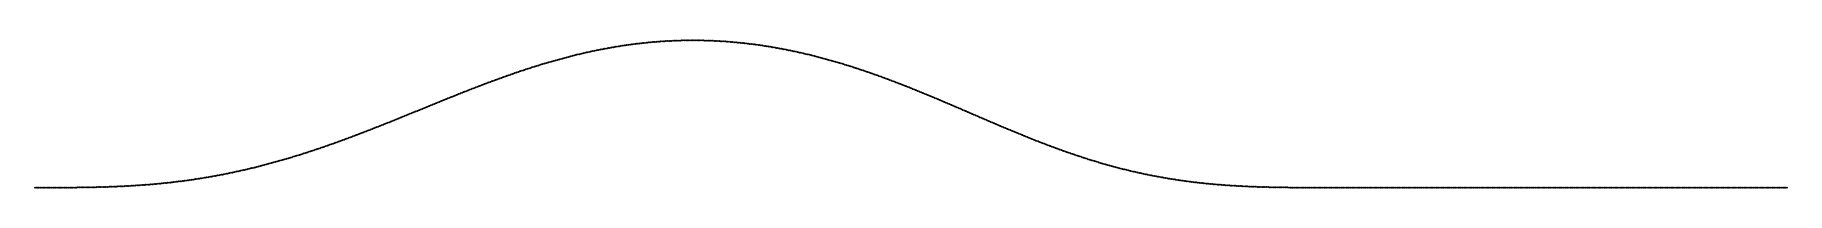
# Model space of a CAD drawing. Header units: metres. Extents: x 0 to 360, y 0 to 30.
import ezdxf

# ---------------------------------------------------------------- set-up
doc = ezdxf.new("R2010")
doc.units = ezdxf.units.M

msp = doc.modelspace()

# ---------------------------------------------------------------- linework, layer by layer
for p in [(118.75, 28.80734), (119, 28.84959), (119.25, 28.89122), (119.5, 28.93222), (119.75, 28.97259), (120, 29.01233), (120.25, 29.05143), (120.5, 29.08991), (120.75, 29.12775), (121, 29.16496), (121.25, 29.20152), (121.5, 29.23746), (121.75, 29.27275), (122, 29.3074), (122.25, 29.34142), (122.5, 29.37479), (122.75, 29.40752), (123, 29.43961), (123.25, 29.47105), (123.5, 29.50185), (123.75, 29.532), (124, 29.56151), (124.25, 29.59037), (124.5, 29.61858), (124.75, 29.64614), (125, 29.67305), (125.25, 29.69931), (125.5, 29.72493), (125.75, 29.74989), (126, 29.77419), (126.25, 29.79785), (126.5, 29.82085), (126.75, 29.8432), (127, 29.86489), (127.25, 29.88593), (127.5, 29.90631), (127.75, 29.92604), (128, 29.94511), (128.25, 29.96353), (128.5, 29.98128), (128.75, 29.99838), (129, 30.01482), (129.25, 30.03061), (129.5, 30.04573), (129.75, 30.0602), (130, 30.074), (130.25, 30.08715), (130.5, 30.09964), (130.75, 30.11146), (131, 30.12263), (131.25, 30.13314), (131.5, 30.14298), (131.75, 30.15217), (132, 30.16069), (132.25, 30.16855), (132.5, 30.17576), (132.75, 30.1823), (133, 30.18818), (133.25, 30.19339), (133.5, 30.19795), (133.75, 30.20184), (134, 30.20508), (134.25, 30.20765), (134.5, 30.20956), (134.75, 30.21081), (135, 30.21139), (135.25, 30.21132), (135.5, 30.21058), (135.75, 30.20919), (136, 30.20713), (136.25, 30.20441), (136.5, 30.20103), (136.75, 30.19699), (137, 30.19229), (137.25, 30.18692), (137.5, 30.1809), (137.75, 30.17422), (138, 30.16688), (138.25, 30.15888), (138.5, 30.15022), (138.75, 30.1409), (139, 30.13092), (139.25, 30.12028), (139.5, 30.10899), (139.75, 30.09704), (140, 30.08443), (140.25, 30.07116), (140.5, 30.05724), (140.75, 30.04266), (141, 30.02742), (141.25, 30.01153), (141.5, 29.99499), (141.75, 29.97779), (142, 29.95993), (142.25, 29.94142), (142.5, 29.92226), (142.75, 29.90245), (143, 29.88198), (143.25, 29.86087), (143.5, 29.8391), (143.75, 29.81668), (144, 29.79361), (144.25, 29.76989), (144.5, 29.74553), (144.75, 29.72051), (145, 29.69485), (145.25, 29.66854), (145.5, 29.64159), (145.75, 29.61399), (146, 29.58574), (146.25, 29.55685), (146.5, 29.52732), (146.75, 29.49715), (147, 29.46633), (147.25, 29.43488), (147.5, 29.40278), (147.75, 29.37004), (148, 29.33667), (148.25, 29.30266), (148.5, 29.26801), (148.75, 29.23272), (149, 29.1968), (149.25, 29.16025), (149.5, 29.12306), (149.75, 29.08524), (150, 29.04679), (150.25, 29.00771), (150.5, 28.968), (150.75, 28.92766), (151, 28.8867), (151.25, 28.8451), (151.5, 28.80289), (103.75, 25.19309), (104, 25.26934), (104.25, 25.34511), (104.5, 25.42038), (104.75, 25.49516), (105, 25.56945), (105.25, 25.64323), (105.5, 25.71651), (105.75, 25.78928), (106, 25.86155), (106.25, 25.93329), (106.5, 26.00453), (106.75, 26.07524), (107, 26.14543), (107.25, 26.21509), (107.5, 26.28423), (107.75, 26.35283), (108, 26.4209), (108.25, 26.48843), (108.5, 26.55543), (108.75, 26.62187), (109, 26.68778), (109.25, 26.75313), (109.5, 26.81794), (109.75, 26.88219), (110, 26.94588), (110.25, 27.00901), (110.5, 27.07159), (110.75, 27.1336), (111, 27.19504), (111.25, 27.25591), (111.5, 27.31622), (111.75, 27.37595), (112, 27.4351), (112.25, 27.49368), (112.5, 27.55168), (112.75, 27.60909), (113, 27.66592), (113.25, 27.72216), (113.5, 27.77782), (113.75, 27.83288), (114, 27.88736), (114.25, 27.94123), (114.5, 27.99451), (114.75, 28.0472), (115, 28.09928), (115.25, 28.15076), (115.5, 28.20164), (115.75, 28.25191), (116, 28.30157), (116.25, 28.35063), (116.5, 28.39907), (116.75, 28.4469), (117, 28.49412), (117.25, 28.54073), (117.5, 28.58671), (117.75, 28.63208), (118, 28.67683), (118.25, 28.72095), (118.5, 28.76446), (151.75, 28.76005), (152, 28.71616), (152.25, 28.6725), (152.5, 28.62779), (152.75, 28.58247), (153, 28.53652), (153.25, 28.48996), (153.5, 28.44279), (153.75, 28.395), (154, 28.3466), (154.25, 28.29758), (154.5, 28.24795), (154.75, 28.19772), (155, 28.14688), (155.25, 28.09543), (155.5, 28.04337), (155.75, 27.99072), (156, 27.93746), (156.25, 27.88359), (156.5, 27.82913), (156.75, 27.77408), (157, 27.71842), (157.25, 27.66217), (157.5, 27.60533), (157.75, 27.5479), (158, 27.48988), (158.25, 27.43127), (158.5, 27.37207), (158.75, 27.31229), (159, 27.25192), (159.25, 27.19098), (159.5, 27.12945), (159.75, 27.06735), (160, 27.00467), (160.25, 26.94142), (160.5, 26.8815), (160.75, 26.8132), (161, 26.74824), (161.25, 26.68272), (161.5, 26.61663), (161.75, 26.54997), (162, 26.48276), (162.25, 26.41499), (162.5, 26.34666), (162.75, 26.27779), (163, 26.20836), (163.25, 26.13838), (163.5, 26.06785), (163.75, 25.99678), (164, 25.92517), (164.25, 25.85302), (164.5, 25.78033), (164.75, 25.70711), (165, 25.63335), (165.25, 25.55907), (165.5, 25.48426), (165.75, 25.40892), (166, 25.33306), (166.25, 25.25668), (93.25, 21.60218), (93.5, 21.69527), (93.75, 21.78804), (94, 21.8805), (94.25, 21.97265), (94.5, 22.06447), (94.75, 22.15596), (95, 22.24712), (95.25, 22.33795), (95.5, 22.42834), (95.75, 22.51856), (96, 22.60834), (96.25, 22.69777), (96.5, 22.78684), (96.75, 22.87554), (97, 22.96387), (97.25, 23.05182), (97.5, 23.1394), (97.75, 23.22659), (98, 23.31339), (98.25, 23.3998), (98.5, 23.48582), (98.75, 23.57143), (99, 23.65664), (99.25, 23.74143), (99.5, 23.82582), (99.75, 23.90978), (100, 23.99333), (100.25, 24.07644), (100.5, 24.15913), (100.75, 24.24138), (101, 24.32319), (101.25, 24.40456), (101.5, 24.48549), (101.75, 24.56596), (102, 24.64598), (102.25, 24.72554), (102.5, 24.80464), (102.75, 24.88328), (103, 24.96144), (103.25, 25.03914), (103.5, 25.11635), (166.5, 25.17979), (166.75, 25.10238), (167, 25.02446), (167.25, 24.94603), (167.5, 24.8671), (167.75, 24.78766), (168, 24.70773), (168.25, 24.6273), (168.5, 24.54637), (168.75, 24.46495), (169, 24.38305), (169.25, 24.30066), (169.5, 24.21779), (169.75, 24.13444), (170, 24.05062), (170.25, 23.96632), (170.5, 23.88156), (170.75, 23.79633), (171, 23.71064), (171.25, 23.62449), (171.5, 23.53789), (171.75, 23.45084), (172, 23.36334), (172.25, 23.27539), (172.5, 23.187), (172.75, 23.09818), (173, 23.00893), (173.25, 22.91942), (173.5, 22.82913), (173.75, 22.7386), (174, 22.64765), (174.25, 22.55629), (174.5, 22.46452), (174.75, 22.37235), (175, 22.27977), (175.25, 22.18679), (175.5, 22.09343), (175.75, 21.99967), (176, 21.90553), (176.25, 21.81101), (176.5, 21.71611), (176.75, 21.62085), (84, 17.98873), (84.25, 18.08953), (84.5, 18.19022), (84.75, 18.2908), (85, 18.39125), (85.25, 18.49158), (85.5, 18.59177), (85.75, 18.69183), (86, 18.79174), (86.25, 18.8915), (86.5, 18.99111), (86.75, 19.09056), (87, 19.18984), (87.25, 19.28895), (87.5, 19.38788), (87.75, 19.48663), (88, 19.58524), (88.25, 19.68363), (88.5, 19.7818), (88.75, 19.87976), (89, 19.97752), (89.25, 20.07506), (89.5, 20.17238), (89.75, 20.26948), (90, 20.36634), (90.25, 20.46297), (90.5, 20.55936), (90.75, 20.6555), (91, 20.75139), (91.25, 20.84702), (91.5, 20.94239), (91.75, 21.03749), (92, 21.13231), (92.25, 21.22686), (92.5, 21.32113), (92.75, 21.41511), (93, 21.50879), (177, 21.52521), (177.25, 21.42922), (177.5, 21.33287), (177.75, 21.23616), (178, 21.13911), (178.25, 21.04171), (178.5, 20.94398), (178.75, 20.84591), (179, 20.74751), (179.25, 20.64879), (179.5, 20.54975), (179.75, 20.45039), (180, 20.35073), (180.25, 20.25076), (180.5, 20.15049), (180.75, 20.04993), (181, 19.94909), (181.25, 19.84795), (181.5, 19.74655), (181.75, 19.64487), (182, 19.54292), (182.25, 19.44031), (182.5, 19.33825), (182.75, 19.23554), (183, 19.13258), (183.25, 19.02938), (183.5, 18.92595), (183.75, 18.8223), (184, 18.71842), (184.25, 18.61433), (184.5, 18.51002), (184.75, 18.40552), (185, 18.30081), (185.25, 18.19592), (185.5, 18.09084), (75.25, 14.43425), (75.5, 14.53543), (75.75, 14.63669), (76, 14.73802), (76.25, 14.83943), (76.5, 14.9409), (76.75, 15.04243), (77, 15.14402), (77.25, 15.24566), (77.5, 15.34734), (77.75, 15.44906), (78, 15.55081), (78.25, 15.6526), (78.5, 15.7544), (78.75, 15.85623), (79, 15.95806), (79.25, 16.0599), (79.5, 16.16175), (79.75, 16.26358), (80, 16.36541), (80.25, 16.46722), (80.5, 16.56901), (80.75, 16.67078), (81, 16.77251), (81.25, 16.8742), (81.5, 16.97585), (81.75, 17.07745), (82, 17.179), (82.25, 17.28048), (82.5, 17.3819), (82.75, 17.48325), (83, 17.58452), (83.25, 17.68571), (83.5, 17.78681), (83.75, 17.88782), (185.75, 17.98558), (186, 17.88014), (186.25, 17.77454), (186.5, 17.66878), (186.75, 17.56286), (187, 17.4568), (187.25, 17.35059), (187.5, 17.24425), (187.75, 17.13778), (188, 17.03118), (188.25, 16.92447), (188.5, 16.81765), (188.75, 16.71073), (189, 16.60371), (189.25, 16.4966), (189.5, 16.38941), (189.75, 16.28214), (190, 16.1748), (190.25, 16.06739), (190.5, 15.95993), (190.75, 15.85242), (191, 15.74487), (191.25, 15.63728), (191.5, 15.52966), (191.75, 15.42202), (192, 15.31436), (192.25, 15.2067), (192.5, 15.09903), (192.75, 14.99137), (193, 14.88372), (193.25, 14.77608), (193.5, 14.66848), (193.75, 14.56091), (194, 14.45337), (66, 10.79467), (66.25, 10.88931), (66.5, 10.98421), (66.75, 11.07936), (67, 11.17477), (67.25, 11.27043), (67.5, 11.36632), (67.75, 11.46246), (68, 11.55883), (68.25, 11.65543), (68.5, 11.75225), (68.75, 11.8493), (69, 11.94656), (69.25, 12.04403), (69.5, 12.14171), (69.75, 12.23959), (70, 12.33766), (70.25, 12.43593), (70.5, 12.53439), (70.75, 12.63303), (71, 12.73185), (71.25, 12.83084), (71.5, 12.93), (71.75, 13.02933), (72, 13.12881), (72.25, 13.22845), (72.5, 13.32823), (72.75, 13.42816), (73, 13.52823), (73.25, 13.62843), (73.5, 13.72876), (73.75, 13.82922), (74, 13.92979), (74.25, 14.03048), (74.5, 14.13127), (74.75, 14.23217), (75, 14.33317), (194.25, 14.34589), (194.5, 14.23845), (194.75, 14.13108), (195, 14.02378), (195.25, 13.91655), (195.5, 13.8094), (195.75, 13.70234), (196, 13.59538), (196.25, 13.48852), (196.5, 13.38176), (196.75, 13.27513), (197, 13.16862), (197.25, 13.06224), (197.5, 12.956), (197.75, 12.8499), (198, 12.74395), (198.25, 12.63816), (198.5, 12.53253), (198.75, 12.42708), (199, 12.32181), (199.25, 12.21672), (199.5, 12.11182), (199.75, 12.00713), (200, 11.90264), (200.25, 11.79836), (200.5, 11.6943), (200.75, 11.59046), (201, 11.48686), (201.25, 11.3835), (201.5, 11.28039), (201.75, 11.17752), (202, 11.07492), (202.25, 10.97257), (202.5, 10.8705), (56, 7.26627), (56.25, 7.34746), (56.5, 7.42905), (56.75, 7.51104), (57, 7.59342), (57.25, 7.67619), (57.5, 7.75935), (57.75, 7.8429), (58, 7.92682), (58.25, 8.01113), (58.5, 8.09581), (58.75, 8.18087), (59, 8.26629), (59.25, 8.35208), (59.5, 8.43824), (59.75, 8.52475), (60, 8.61163), (60.25, 8.69885), (60.5, 8.78643), (60.75, 8.87435), (61, 8.96262), (61.25, 9.05123), (61.5, 9.14018), (61.75, 9.22946), (62, 9.31907), (62.25, 9.409), (62.5, 9.49926), (62.75, 9.58984), (63, 9.68073), (63.25, 9.77194), (63.5, 9.86345), (63.75, 9.95527), (64, 10.04739), (64.25, 10.1398), (64.5, 10.23251), (64.75, 10.3255), (65, 10.41878), (65.25, 10.51234), (65.5, 10.60618), (65.75, 10.70029), (202.75, 10.76871), (203, 10.66721), (203.25, 10.56599), (203.5, 10.46507), (203.75, 10.36445), (204, 10.26414), (204.25, 10.16414), (204.5, 10.06447), (204.75, 9.96512), (205, 9.86611), (205.25, 9.76743), (205.5, 9.6691), (205.75, 9.57112), (206, 9.47349), (206.25, 9.37623), (206.5, 9.27933), (206.75, 9.18281), (207, 9.08666), (207.25, 8.9909), (207.5, 8.89552), (207.75, 8.80054), (208, 8.70596), (208.25, 8.61178), (208.5, 8.51801), (208.75, 8.42466), (209, 8.32992), (209.25, 8.23921), (209.5, 8.14713), (209.75, 8.05548), (210, 7.96427), (210.25, 7.8735), (210.5, 7.78318), (210.75, 7.69331), (211, 7.60389), (211.25, 7.51494), (211.5, 7.42645), (211.75, 7.33842), (212, 7.25088), (43, 3.64791), (43.25, 3.70559), (43.5, 3.76375), (43.75, 3.8224), (44, 3.88153), (44.25, 3.94115), (44.5, 4.00125), (44.75, 4.06184), (45, 4.1229), (45.25, 4.18445), (45.5, 4.24648), (45.75, 4.30898), (46, 4.37197), (46.25, 4.43543), (46.5, 4.49936), (46.75, 4.56377), (47, 4.62865), (47.25, 4.69401), (47.5, 4.75983), (47.75, 4.82613), (48, 4.89289), (48.25, 4.96012), (48.5, 5.02782), (48.75, 5.09598), (49, 5.1646), (49.25, 5.23368), (49.5, 5.30322), (49.75, 5.37321), (50, 5.44367), (50.25, 5.51458), (50.5, 5.58594), (50.75, 5.65775), (51, 5.73), (51.25, 5.80271), (51.5, 5.87586), (51.75, 5.94945), (52, 6.02349), (52.25, 6.09796), (52.5, 6.17287), (52.75, 6.24822), (53, 6.324), (53.25, 6.40021), (53.5, 6.47681), (53.75, 6.55391), (54, 6.6314), (54.25, 6.7093), (54.5, 6.78763), (54.75, 6.86638), (55, 6.94554), (55.25, 7.02511), (55.5, 7.10509), (55.75, 7.18548), (212.25, 7.1638), (212.5, 7.07723), (212.75, 6.9911), (213, 6.90548), (213.25, 6.82035), (213.5, 6.73572), (213.75, 6.65158), (214, 6.57159), (214.25, 6.48482), (214.5, 6.40202), (214.75, 6.32009), (215, 6.2385), (215.25, 6.15742), (215.5, 6.07687), (215.75, 5.99684), (216, 5.91734), (216.25, 5.83836), (216.5, 5.75992), (216.75, 5.68201), (217, 5.60464), (217.25, 5.52781), (217.5, 5.45153), (217.75, 5.37578), (218, 5.30059), (218.25, 5.22594), (218.5, 5.15184), (218.75, 5.07829), (219, 5.0053), (219.25, 4.93287), (219.5, 4.86099), (219.75, 4.78968), (220, 4.71892), (220.25, 4.64873), (220.5, 4.5791), (220.75, 4.51004), (221, 4.44155), (221.25, 4.37362), (221.5, 4.30627), (221.75, 4.23948), (222, 4.17327), (222.25, 4.10763), (222.5, 4.04256), (222.75, 3.97807), (223, 3.91415), (223.25, 3.85081), (223.5, 3.78805), (223.75, 3.72586), (224, 3.66425), (224.25, 3.60322), (0, 0.00003), (0.25, 0.00006), (0.5, 0.0001), (0.75, 0.00015), (1, 0.00022), (1.25, 0.00031), (1.5, 0.00042), (1.75, 0.00055), (2, 0.00071), (2.25, 0.00091), (2.5, 0.00113), (2.75, 0.0014), (3, 0.00171), (3.25, 0.00207), (3.5, 0.00248), (3.75, 0.00295), (4, 0.00347), (4.25, 0.00406), (4.5, 0.00472), (4.75, 0.00545), (5, 0.00446), (5.25, 0.00716), (5.5, 0.00814), (5.75, 0.00922), (6, 0.0104), (6.25, 0.01168), (6.5, 0.01307), (6.75, 0.01457), (7, 0.0162), (7.25, 0.01794), (7.5, 0.01982), (7.75, 0.02183), (8, 0.02399), (8.25, 0.02629), (8.5, 0.02874), (8.75, 0.03135), (9, 0.03412), (9.25, 0.03706), (9.5, 0.04017), (9.75, 0.04346), (10, 0.04693), (10.25, 0.05059), (10.5, 0.05445), (10.75, 0.05851), (11, 0.06277), (11.25, 0.06724), (11.5, 0.07193), (11.75, 0.07684), (12, 0.08197), (12.25, 0.08734), (12.5, 0.09294), (12.75, 0.09878), (13, 0.10487), (13.25, 0.11121), (13.5, 0.11781), (13.75, 0.12467), (14, 0.13179), (14.25, 0.13919), (14.5, 0.14686), (14.75, 0.15481), (15, 0.16305), (15.25, 0.17157), (15.5, 0.18039), (15.75, 0.18951), (16, 0.19894), (16.25, 0.20867), (16.5, 0.21871), (16.75, 0.22907), (17, 0.23975), (17.25, 0.25076), (17.5, 0.26209), (17.75, 0.27376), (18, 0.28576), (18.25, 0.29811), (18.5, 0.3108), (18.75, 0.32384), (19, 0.33723), (19.25, 0.35098), (19.5, 0.36509), (19.75, 0.37957), (20, 0.39441), (20.25, 0.40962), (20.5, 0.42521), (20.75, 0.44118), (21, 0.45753), (21.25, 0.47426), (21.5, 0.49138), (21.75, 0.50889), (22, 0.5268), (22.25, 0.5451), (22.5, 0.5638), (22.75, 0.58291), (23, 0.60243), (23.25, 0.62235), (23.5, 0.64269), (23.75, 0.66344), (24, 0.6846), (24.25, 0.70619), (24.5, 0.7282), (24.75, 0.75064), (25, 0.77351), (25.25, 0.7968), (25.5, 0.82053), (25.75, 0.84469), (26, 0.86929), (26.25, 0.89433), (26.5, 0.91981), (26.75, 0.94574), (27, 0.97211), (27.25, 0.99893), (27.5, 1.0262), (27.75, 1.05393), (28, 1.0821), (28.25, 1.11073), (28.5, 1.13982), (28.75, 1.16937), (29, 1.19938), (29.25, 1.22985), (29.5, 1.26079), (29.75, 1.29219), (30, 1.32406), (30.25, 1.3564), (30.5, 1.38921), (30.75, 1.42249), (31, 1.45624), (31.25, 1.49047), (31.5, 1.52517), (31.75, 1.56035), (32, 1.59601), (32.25, 1.63214), (32.5, 1.66876), (32.75, 1.70586), (33, 1.74344), (33.25, 1.7815), (33.5, 1.82004), (33.75, 1.85907), (34, 1.89859), (34.25, 1.93859), (34.5, 1.97908), (34.75, 2.02006), (35, 2.06152), (35.25, 2.10347), (35.5, 2.14592), (35.75, 2.18885), (36, 2.23227), (36.25, 2.27618), (36.5, 2.32059), (36.75, 2.36549), (37, 2.41087), (37.25, 2.45675), (37.5, 2.50313), (37.75, 2.54999), (38, 2.59735), (38.25, 2.6452), (38.5, 2.69355), (38.75, 2.74238), (39, 2.79171), (39.25, 2.84154), (39.5, 2.89185), (39.75, 2.94266), (40, 2.99397), (40.25, 3.04576), (40.5, 3.09805), (40.75, 3.15083), (41, 3.2041), (41.25, 3.25786), (41.5, 3.31211), (41.75, 3.36685), (42, 3.42209), (42.25, 3.47781), (42.5, 3.53402), (42.75, 3.59072), (224.5, 3.54276), (224.75, 3.48289), (225, 3.42359), (225.25, 3.36487), (225.5, 3.30674), (225.75, 3.24918), (226, 3.1922), (226.25, 3.1358), (226.5, 3.07998), (226.75, 3.02473), (227, 2.97007), (227.25, 2.91598), (227.5, 2.86247), (227.75, 2.80954), (228, 2.75719), (228.25, 2.70541), (228.5, 2.65421), (228.75, 2.60358), (229, 2.55352), (229.25, 2.50404), (229.5, 2.45513), (229.75, 2.4068), (230, 2.35903), (230.25, 2.31183), (230.5, 2.2652), (230.75, 2.21914), (231, 2.17365), (231.25, 2.12871), (231.5, 2.08435), (231.75, 2.04054), (232, 1.9973), (232.25, 1.95461), (232.5, 1.91248), (232.75, 1.87091), (233, 1.82989), (233.25, 1.78942), (233.5, 1.74951), (233.75, 1.71014), (234, 1.67132), (234.25, 1.63305), (234.5, 1.59532), (234.75, 1.55813), (235, 1.52148), (235.25, 1.48536), (235.5, 1.44979), (235.75, 1.41474), (236, 1.38022), (236.25, 1.34624), (236.5, 1.31278), (236.75, 1.27984), (237, 1.24742), (237.25, 1.21552), (237.5, 1.18414), (237.75, 1.15327), (238, 1.12291), (238.25, 1.09306), (238.5, 1.06372), (238.75, 1.03487), (239, 1.00653), (239.25, 0.97868), (239.5, 0.95132), (239.75, 0.92446), (240, 0.89808), (240.25, 0.87219), (240.5, 0.84678), (240.75, 0.82185), (241, 0.79739), (241.25, 0.7734), (241.5, 0.74988), (241.75, 0.72682), (242, 0.70423), (242.25, 0.68209), (242.5, 0.66041), (242.75, 0.63918), (243, 0.6184), (243.25, 0.59805), (243.5, 0.57815), (243.75, 0.55869), (244, 0.53965), (244.25, 0.52104), (244.5, 0.50286), (244.75, 0.4851), (245, 0.46775), (245.25, 0.45082), (245.5, 0.43429), (245.75, 0.41816), (246, 0.40244), (246.25, 0.38711), (246.5, 0.37217), (246.75, 0.35762), (247, 0.34345), (247.25, 0.32966), (247.5, 0.31624), (247.75, 0.30319), (248, 0.2905), (248.25, 0.27817), (248.5, 0.2662), (248.75, 0.25458), (249, 0.2433), (249.25, 0.23236), (249.5, 0.22176), (249.75, 0.21149), (250, 0.20154), (250.25, 0.19192), (250.5, 0.18261), (250.75, 0.17361), (251, 0.16492), (251.25, 0.15653), (251.5, 0.14844), (251.75, 0.14063), (252, 0.13311), (252.25, 0.12587), (252.5, 0.1189), (252.75, 0.1122), (253, 0.10577), (253.25, 0.0996), (253.5, 0.09367), (253.75, 0.088), (254, 0.08257), (254.25, 0.07737), (254.5, 0.07241), (254.75, 0.06767), (255, 0.06315), (255.25, 0.05884), (255.5, 0.05475), (255.75, 0.05086), (256, 0.04716), (256.25, 0.04366), (256.5, 0.04035), (256.75, 0.03721), (257, 0.03425), (257.25, 0.03146), (257.5, 0.02884), (257.75, 0.02637), (258, 0.02406), (258.25, 0.0219), (258.5, 0.01987), (258.75, 0.01799), (259, 0.01623), (259.25, 0.0146), (259.5, 0.01309), (259.75, 0.0117), (260, 0.01042), (260.25, 0.00924), (260.5, 0.00816), (260.75, 0.00717), (261, 0.00627), (261.25, 0.00546), (261.5, 0.00472), (261.75, 0.00406), (262, 0.00347), (262.25, 0.00295), (262.5, 0.00248), (262.75, 0.00207), (263, 0.00171), (263.25, 0.0014), (263.5, 0.00113), (263.75, 0.00091), (264, 0.00071), (264.25, 0.00055), (264.5, 0.00042), (264.75, 0.00031), (265, 0.00022), (265.25, 0.00015), (265.5, 0.0001), (265.75, 0.00006), (266, 0.00003), (266.25, 0.00001), (266.5, 0), (359.5, 0), (359.75, 0.00001), (266.75, -0.00001), (267, -0.00001), (267.25, -0.00001), (267.5, -0.00001), (267.75, -0.00001), (268, -0.00001), (268.25, -0.00001), (268.5, -0.00001), (268.75, -0.00001), (269, -0.00001), (269.25, -0.00001), (269.5, -0.00001), (269.75, -0.00001), (270, -0.00001), (270.25, -0.00001), (270.5, -0.00001), (270.75, -0.00001), (271, -0.00001), (271.25, -0.00001), (271.5, -0.00001), (271.75, -0.00001), (272, -0.00001), (272.25, -0.00001), (272.5, -0.00001), (272.75, -0.00001), (273, -0.00001), (273.25, -0.00001), (273.5, -0.00001), (273.75, -0.00001), (274, -0.00001), (274.25, -0.00001), (274.5, -0.00001), (274.75, -0.00001), (275, -0.00001), (275.25, -0.00001), (275.5, -0.00001), (275.75, -0.00001), (276, -0.00001), (276.25, -0.00001), (276.5, -0.00001), (276.75, -0.00001), (277, -0.00001), (277.25, -0.00001), (277.5, -0.00001), (277.75, -0.00001), (278, -0.00001), (278.25, -0.00001), (278.5, -0.00001), (278.75, -0.00001), (279, -0.00001), (279.25, -0.00001), (279.5, -0.00001), (279.75, -0.00001), (280, -0.00001), (280.25, -0.00001), (280.5, -0.00001), (280.75, -0.00001), (281, -0.00001), (281.25, -0.00001), (281.5, -0.00001), (281.75, -0.00001), (282, -0.00001), (282.25, -0.00001), (282.5, -0.00001), (282.75, -0.00001), (283, -0.00001), (283.25, -0.00001), (283.5, -0.00001), (283.75, -0.00001), (284, -0.00001), (284.25, -0.00001), (284.5, -0.00001), (284.75, -0.00001), (285, -0.00001), (285.25, -0.00001), (285.5, -0.00001), (285.75, -0.00001), (286, -0.00001), (286.25, -0.00001), (286.5, -0.00001), (286.75, -0.00001), (287, -0.00001), (287.25, -0.00001), (287.5, -0.00001), (287.75, -0.00001), (288, -0.00001), (288.25, -0.00001), (288.5, -0.00001), (288.75, -0.00001), (289, -0.00001), (289.25, -0.00001), (289.5, -0.00001), (289.75, -0.00001), (290, -0.00001), (290.25, -0.00001), (290.5, -0.00001), (290.75, -0.00001), (291, -0.00001), (291.25, -0.00001), (291.5, -0.00001), (291.75, -0.00001), (292, -0.00001), (292.25, -0.00001), (292.5, -0.00001), (292.75, -0.00001), (293, -0.00001), (293.25, -0.00001), (293.5, -0.00001), (293.75, -0.00001), (294, -0.00001), (294.25, -0.00001), (294.5, -0.00001), (294.75, -0.00001), (295, -0.00001), (295.25, -0.00001), (295.5, -0.00001), (295.75, -0.00001), (296, -0.00001), (296.25, -0.00001), (296.5, -0.00001), (296.75, -0.00001), (297, -0.00001), (297.25, -0.00001), (297.5, -0.00001), (297.75, -0.00001), (298, -0.00001), (298.25, -0.00001), (298.5, -0.00001), (298.75, -0.00001), (299, -0.00001), (299.25, -0.00001), (299.5, -0.00001), (299.75, -0.00001), (300, -0.00001), (300.25, -0.00001), (300.5, -0.00001), (300.75, -0.00001), (301, -0.00001), (301.25, -0.00001), (301.5, -0.00001), (301.75, -0.00001), (302, -0.00001), (302.25, -0.00001), (302.5, -0.00001), (302.75, -0.00001), (303, -0.00001), (303.25, -0.00001), (303.5, -0.00001), (303.75, -0.00001), (304, -0.00001), (304.25, -0.00001), (304.5, -0.00001), (304.75, -0.00001), (305, -0.00001), (305.25, -0.00001), (305.5, -0.00001), (305.75, -0.00001), (306, -0.00001), (306.25, -0.00001), (306.5, -0.00001), (306.75, -0.00001), (307, -0.00001), (307.25, -0.00001), (307.5, -0.00001), (307.75, -0.00001), (308, -0.00001), (308.25, -0.00001), (308.5, -0.00001), (308.75, -0.00001), (309, -0.00001), (309.25, -0.00001), (309.5, -0.00001), (309.75, -0.00001), (310, -0.00001), (310.25, -0.00001), (310.5, -0.00001), (310.75, -0.00001), (311, -0.00001), (311.25, -0.00001), (311.5, -0.00001), (311.75, -0.00001), (312, -0.00001), (312.25, -0.00001), (312.5, -0.00001), (312.75, -0.00001), (313, -0.00001), (313.25, -0.00001), (313.5, -0.00001), (313.75, -0.00001), (314, -0.00001), (314.25, -0.00001), (314.5, -0.00001), (314.75, -0.00001), (315, -0.00001), (315.25, -0.00001), (315.5, -0.00001), (315.75, -0.00001), (316, -0.00001), (316.25, -0.00001), (316.5, -0.00001), (316.75, -0.00001), (317, -0.00001), (317.25, -0.00001), (317.5, -0.00001), (317.75, -0.00001), (318, -0.00001), (318.25, -0.00001), (318.5, -0.00001), (318.75, -0.00001), (319, -0.00001), (319.25, -0.00001), (319.5, -0.00001), (319.75, -0.00001), (320, -0.00001), (320.25, -0.00001), (320.5, -0.00001), (320.75, -0.00001), (321, -0.00001), (321.25, -0.00001), (321.5, -0.00001), (321.75, -0.00001), (322, -0.00001), (322.25, -0.00001), (322.5, -0.00001), (322.75, -0.00001), (323, -0.00001), (323.25, -0.00001), (323.5, -0.00001), (323.75, -0.00001), (324, -0.00001), (324.25, -0.00001), (324.5, -0.00001), (324.75, -0.00001), (325, -0.00001), (325.25, -0.00001), (325.5, -0.00001), (325.75, -0.00001), (326, -0.00001), (326.25, -0.00001), (326.5, -0.00001), (326.75, -0.00001), (327, -0.00001), (327.25, -0.00001), (327.5, -0.00001), (327.75, -0.00001), (328, -0.00001), (328.25, -0.00001), (328.5, -0.00001), (328.75, -0.00001), (329, -0.00001), (329.25, -0.00001), (329.5, -0.00001), (329.75, -0.00001), (330, -0.00001), (330.25, -0.00001), (330.5, -0.00001), (330.75, -0.00001), (331, -0.00001), (331.25, -0.00001), (331.5, -0.00001), (331.75, -0.00001), (332, -0.00001), (332.25, -0.00001), (332.5, -0.00001), (332.75, -0.00001), (333, -0.00001), (333.25, -0.00001), (333.5, -0.00001), (333.75, -0.00001), (334, -0.00001), (334.25, -0.00001), (334.5, -0.00001), (334.75, -0.00001), (335, -0.00001), (335.25, -0.00001), (335.5, -0.00001), (335.75, -0.00001), (336, -0.00001), (336.25, -0.00001), (336.5, -0.00001), (336.75, -0.00001), (337, -0.00001), (337.25, -0.00001), (337.5, -0.00001), (337.75, -0.00001), (338, -0.00001), (338.25, -0.00001), (338.5, -0.00001), (338.75, -0.00001), (339, -0.00001), (339.25, -0.00001), (339.5, -0.00001), (339.75, -0.00001), (340, -0.00001), (340.25, -0.00001), (340.5, -0.00001), (340.75, -0.00001), (341, -0.00001), (341.25, -0.00001), (341.5, -0.00001), (341.75, -0.00001), (342, -0.00001), (342.25, -0.00001), (342.5, -0.00001), (342.75, -0.00001), (343, -0.00001), (343.25, -0.00001), (343.5, -0.00001), (343.75, -0.00001), (344, -0.00001), (344.25, -0.00001), (344.5, -0.00001), (344.75, -0.00001), (345, -0.00001), (345.25, -0.00001), (345.5, -0.00001), (345.75, -0.00001), (346, -0.00001), (346.25, -0.00001), (346.5, -0.00001), (346.75, -0.00001), (347, -0.00001), (347.25, -0.00001), (347.5, -0.00001), (347.75, -0.00001), (348, -0.00001), (348.25, -0.00001), (348.5, -0.00001), (348.75, -0.00001), (349, -0.00001), (349.25, -0.00001), (349.5, -0.00001), (349.75, -0.00001), (350, -0.00001), (350.25, -0.00001), (350.5, -0.00001), (350.75, -0.00001), (351, -0.00001), (351.25, -0.00001), (351.5, -0.00001), (351.75, -0.00001), (352, -0.00001), (352.25, -0.00001), (352.5, -0.00001), (352.75, -0.00001), (353, -0.00001), (353.25, -0.00001), (353.5, -0.00001), (353.75, -0.00001), (354, -0.00001), (354.25, -0.00001), (354.5, -0.00001), (354.75, -0.00001), (355, -0.00001), (355.25, -0.00001), (355.5, -0.00001), (355.75, -0.00001), (356, -0.00001), (356.25, -0.00001), (356.5, -0.00001), (356.75, -0.00001), (357, -0.00001), (357.25, -0.00001), (357.5, -0.00001), (357.75, -0.00001), (358, -0.00001), (358.25, -0.00001), (358.5, -0.00001), (358.75, -0.00001), (359, -0.00001), (359.25, -0.00001)]:
    msp.add_point(p)

doc.saveas('drawing.dxf')
